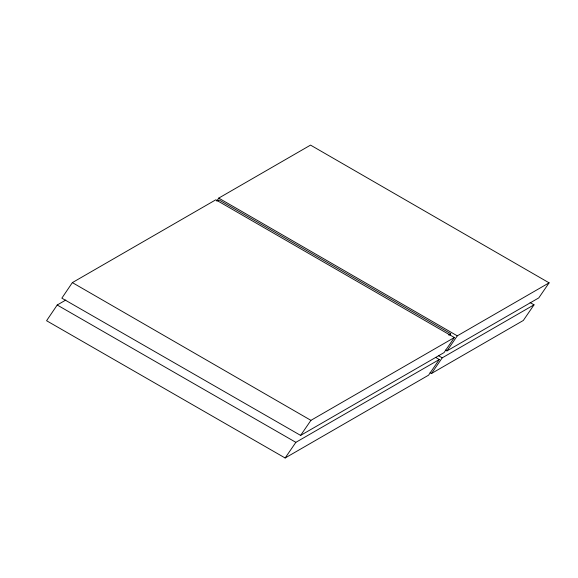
<?xml version="1.0" encoding="UTF-8"?>
<svg xmlns="http://www.w3.org/2000/svg" width="578" height="578" viewBox="0 0 578 578"><rect width="100%" height="100%" fill="white"/><g stroke="black" fill="none" stroke-linecap="round" stroke-linejoin="round"><path stroke-width="0.87" d="M65.813 300.04L57.208 305.011L46.572 320.725L285.135 457.986L428.58 375.173L439.302 359.523L435.761 357.486M72.366 282.613L61.846 298.154L300.611 435.4L444.056 352.587L454.373 337.53L215.811 199.8L72.366 282.613L310.928 420.351L454.373 337.53M216.728 201.072L218.73 198.117L310.538 145.107L549.1 282.837L538.783 297.894L446.975 350.897L445.537 350.073M285.135 457.986L295.857 442.336L439.302 359.523M300.611 435.4L310.928 420.351M449.742 335.175L450.739 333.716L219.185 200.031L217.725 200.869M430.083 372.673L431.499 373.482L442.221 357.84L534.029 304.83L530.12 302.583M446.975 350.897L457.292 335.847L549.1 282.837M534.029 304.83L523.307 320.479L431.499 373.482M448.55 334.98L450.739 333.716M438.68 355.802L442.221 357.84M57.208 305.011L295.857 442.336M218.73 198.117L457.292 335.847"/></g></svg>
